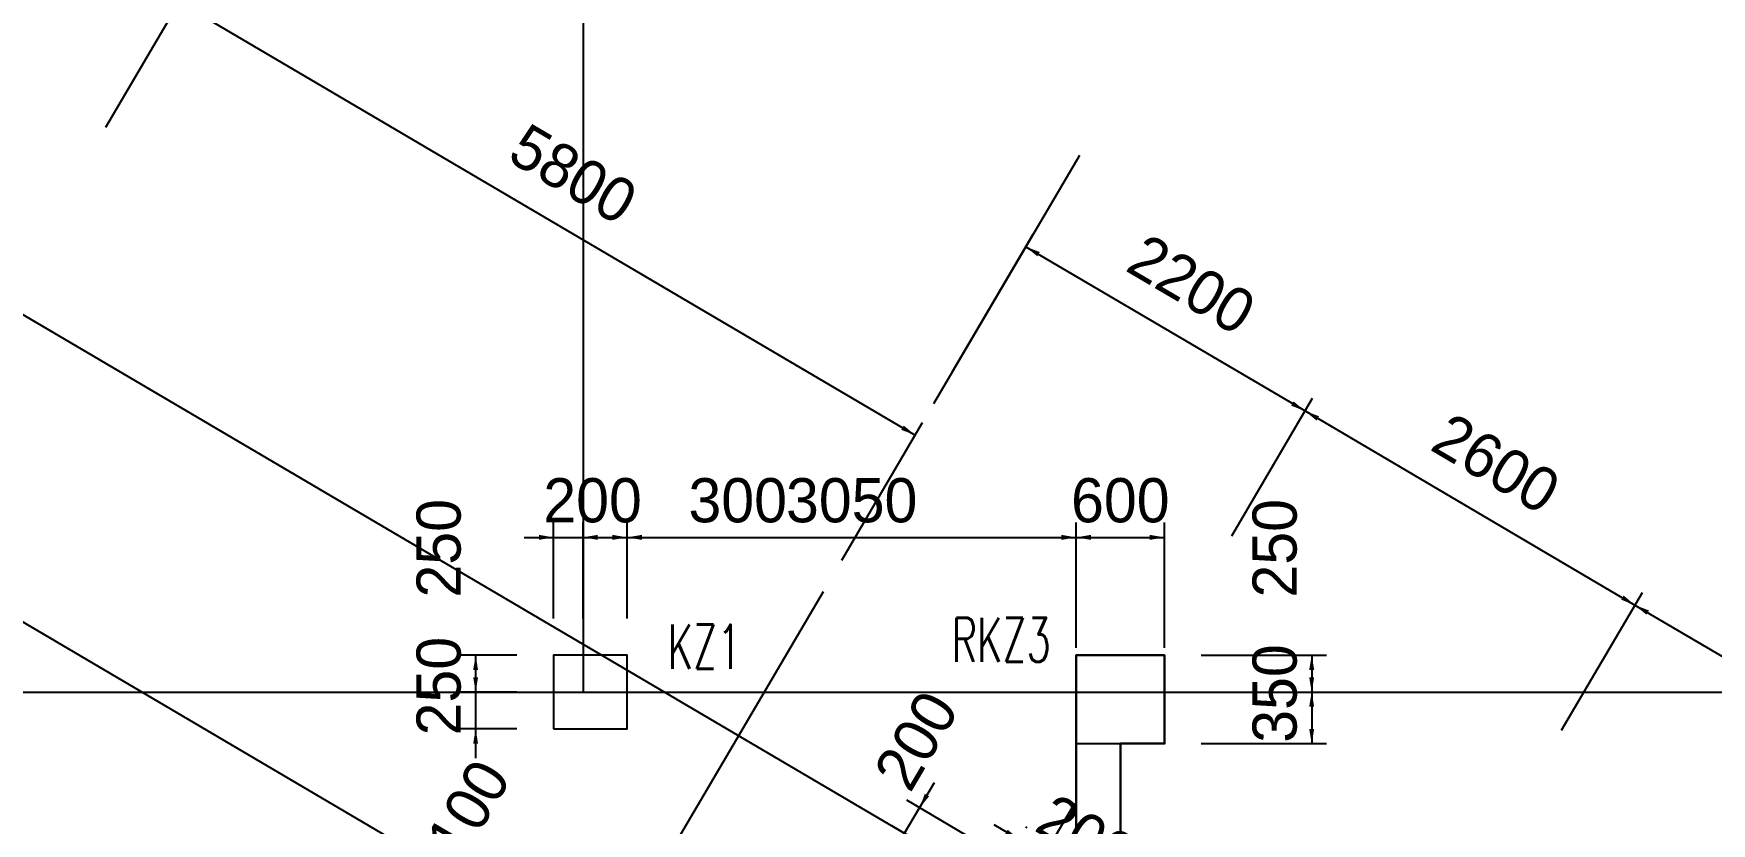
# Model space of a CAD drawing. Extents: x 387171 to 699106, y 11966 to 245688.
# Drawn here: x 595376 to 606773, y 189196 to 194558 of the extents above; entities that cross this region are included whole.
import ezdxf

# ---------------------------------------------------------------- set-up
doc = ezdxf.new("R2010")
doc.units = 0
doc.header["$LTSCALE"] = 100
doc.header["$MEASUREMENT"] = 0
for name, color, linetype in [('COLU', 7, 'Continuous'), ('DIM', 3, 'Continuous'), ('DOTE', 253, 'Continuous'), ('L-AXIS', 3, 'Continuous'), ('NUM', 7, 'Continuous'), ('小尺寸', 4, 'Continuous')]:
    doc.layers.add(name, color=color, linetype=linetype)
doc.styles.add('hztxt', font='hztxt')
doc.styles.get("Standard").update_dxf_attribs({"font": 'standard'})
doc.dimstyles.get("Standard").update_dxf_attribs({"dimtxt": 300, "dimasz": 100, "dimexe": 100, "dimexo": 250, "dimgap": 100, "dimtad": 0, "dimtoh": 1, "dimdec": 0, "dimdsep": 46, "dimcen": 0.09, "dimclrt": 7, "dimadec": 0, "dimazin": 0, "dimtfac": 1, "dimtdec": 4, "dimtofl": 0, "dimtmove": 0, "dimatfit": 3, "dimfxl": 1, "dimtolj": 1, "dimtzin": 0, "dimarcsym": 0})

# ---------------------------------------------------------------- blocks, each defined once
blk = doc.blocks.new('*D2137')
at = {"layer": 'L-AXIS', "color": 0, "linetype": 'ByBlock', "lineweight": -2}
for p, q in [((601618, 192263), (602167, 193197)), ((602117, 193111), (604013, 191996)), ((603515, 191148), (604064, 192082))]:
    blk.add_line(p, q, dxfattribs=at)
for points in [[(602117, 193111), (602211, 193075), (602194, 193046)], [(604013, 191996), (603918, 192032), (603935, 192061)]]:
    blk.add_solid(points, dxfattribs=at)
at = {"layer": 'L-AXIS', "color": 7, "linetype": 'Continuous', "lineweight": -2, "insert": (603242, 192855), "char_height": 300, "width": 780, "attachment_point": 5, "rotation": 329.5454, "style": 'hztxt'}
blk.add_mtext('2200', dxfattribs=at)
blk = doc.blocks.new('*D2443')
at = {"layer": 'L-AXIS', "color": 0, "linetype": 'ByBlock', "lineweight": -2}
for p, q in [((595866, 193924), (596416, 194858)), ((596365, 194772), (601365, 191832)), ((600866, 190984), (601415, 191918))]:
    blk.add_line(p, q, dxfattribs=at)
for points in [[(596365, 194772), (596459, 194735), (596443, 194707)], [(601365, 191832), (601270, 191868), (601287, 191897)]]:
    blk.add_solid(points, dxfattribs=at)
at = {"layer": 'L-AXIS', "color": 7, "linetype": 'Continuous', "lineweight": -2, "insert": (599042, 193604), "char_height": 300, "width": 780, "attachment_point": 5, "rotation": 329.5454, "style": 'hztxt'}
blk.add_mtext('5800', dxfattribs=at)
blk = doc.blocks.new('*D3535')
at = {"layer": 'L-AXIS', "color": 0, "linetype": 'ByBlock', "lineweight": -2}
for p, q in [((605756, 189830), (606305, 190764)), ((606254, 190678), (608151, 189563)), ((607652, 188715), (608202, 189649))]:
    blk.add_line(p, q, dxfattribs=at)
for points in [[(606254, 190678), (606349, 190642), (606332, 190613)], [(608151, 189563), (608056, 189599), (608073, 189628)]]:
    blk.add_solid(points, dxfattribs=at)
at = {"layer": 'L-AXIS', "color": 7, "linetype": 'Continuous', "lineweight": -2, "insert": (607380, 190422), "char_height": 300, "width": 780, "attachment_point": 5, "rotation": 329.5454, "style": 'hztxt'}
blk.add_mtext('2200', dxfattribs=at)
blk = doc.blocks.new('*D2599')
at = {"layer": 'L-AXIS', "color": 0, "linetype": 'ByBlock', "lineweight": -2}
for p, q in [((603515, 191148), (604064, 192082)), ((604013, 191996), (606254, 190678)), ((605756, 189830), (606305, 190764))]:
    blk.add_line(p, q, dxfattribs=at)
for points in [[(604013, 191996), (604108, 191960), (604091, 191931)], [(606254, 190678), (606160, 190715), (606177, 190743)]]:
    blk.add_solid(points, dxfattribs=at)
at = {"layer": 'L-AXIS', "color": 7, "linetype": 'Continuous', "lineweight": -2, "insert": (605311, 191639), "char_height": 300, "width": 775, "attachment_point": 5, "rotation": 329.5454, "style": 'hztxt'}
blk.add_mtext('2600', dxfattribs=at)
blk = doc.blocks.new('*D3008')
at = {"layer": '小尺寸', "color": 0, "linetype": 'ByBlock', "lineweight": -2}
for p, q in [((598221, 188615), (598474, 189047)), ((598916, 188555), (598287, 188925)), ((599037, 188367), (598236, 188839))]:
    blk.add_line(p, q, dxfattribs=at)
for points in [[(598373, 188874), (598409, 188969), (598438, 188952)], [(598322, 188788), (598286, 188693), (598257, 188710)]]:
    blk.add_solid(points, dxfattribs=at)
at = {"layer": '小尺寸', "color": 7, "linetype": 'Continuous', "lineweight": -2, "insert": (598329, 189292), "char_height": 300, "width": 476.67, "attachment_point": 5, "rotation": 59.5454, "style": 'hztxt'}
blk.add_mtext('100', dxfattribs=at)
blk = doc.blocks.new('*D3413')
at = {"layer": '小尺寸', "color": 0, "linetype": 'ByBlock', "lineweight": -2}
for p, q in [((601191, 188957), (601495, 189474)), ((601775, 189078), (601307, 189353)), ((601846, 188804), (601206, 189180))]:
    blk.add_line(p, q, dxfattribs=at)
for points in [[(601394, 189302), (601430, 189397), (601459, 189380)], [(601292, 189130), (601256, 189035), (601227, 189052)]]:
    blk.add_solid(points, dxfattribs=at)
at = {"layer": '小尺寸', "color": 7, "linetype": 'Continuous', "lineweight": -2, "insert": (601372, 189759), "char_height": 300, "width": 566.67, "attachment_point": 5, "rotation": 59.5454, "style": 'hztxt'}
blk.add_mtext('200', dxfattribs=at)
blk = doc.blocks.new('*D3895')
at = {"layer": '小尺寸', "color": 0, "linetype": 'ByBlock', "lineweight": -2}
for p, q in [((601899, 189189), (602416, 188885)), ((602117, 189166), (602122, 189174)), ((602188, 188893), (602294, 189073))]:
    blk.add_line(p, q, dxfattribs=at)
for points in [[(602071, 189088), (601977, 189124), (601993, 189153)], [(602244, 188986), (602338, 188950), (602321, 188921)]]:
    blk.add_solid(points, dxfattribs=at)
at = {"layer": '小尺寸', "color": 7, "linetype": 'Continuous', "lineweight": -2, "insert": (602527, 189110), "char_height": 300, "width": 566.67, "attachment_point": 5, "rotation": 329.5454, "style": 'hztxt'}
blk.add_mtext('200', dxfattribs=at)
blk = doc.blocks.new('*D863')
at = {"layer": 'DIM', "color": 0, "linetype": 'ByBlock', "lineweight": -2}
for p, q in [((598908, 190588), (598908, 191238)), ((599108, 190588), (599108, 191238)), ((598708, 191138), (599308, 191138))]:
    blk.add_line(p, q, dxfattribs=at)
for points in [[(598908, 191138), (598808, 191121), (598808, 191155)], [(599108, 191138), (599208, 191155), (599208, 191121)]]:
    blk.add_solid(points, dxfattribs=at)
at = {"layer": 'DIM', "color": 7, "linetype": 'Continuous', "lineweight": -2, "insert": (599173, 191388), "char_height": 300, "width": 566.67, "attachment_point": 5, "style": 'hztxt'}
blk.add_mtext('200', dxfattribs=at)
blk = doc.blocks.new('*D1413')
at = {"layer": 'DIM', "color": 0, "linetype": 'ByBlock', "lineweight": -2}
for p, q in [((599108, 190588), (599108, 191238)), ((599408, 190588), (599408, 191238)), ((599108, 191138), (599408, 191138))]:
    blk.add_line(p, q, dxfattribs=at)
for points in [[(599108, 191138), (599208, 191155), (599208, 191121)], [(599408, 191138), (599308, 191121), (599308, 191155)]]:
    blk.add_solid(points, dxfattribs=at)
at = {"layer": 'DIM', "color": 7, "linetype": 'Continuous', "lineweight": -2, "insert": (600159, 191388), "char_height": 300, "width": 566.67, "attachment_point": 5, "style": 'hztxt'}
blk.add_mtext('300', dxfattribs=at)
blk = doc.blocks.new('*D1637')
at = {"layer": 'DIM', "color": 0, "linetype": 'ByBlock', "lineweight": -2}
for p, q in [((598379, 189638), (598379, 190288)), ((598658, 190088), (598279, 190088)), ((598658, 189838), (598279, 189838))]:
    blk.add_line(p, q, dxfattribs=at)
for points in [[(598379, 190088), (598362, 190188), (598395, 190188)], [(598379, 189838), (598395, 189738), (598362, 189738)]]:
    blk.add_solid(points, dxfattribs=at)
at = {"layer": 'DIM', "color": 7, "linetype": 'Continuous', "lineweight": -2, "insert": (598129, 190128), "char_height": 300, "width": 566.67, "attachment_point": 5, "rotation": 90, "style": 'hztxt'}
blk.add_mtext('250', dxfattribs=at)
blk = doc.blocks.new('*D4028')
at = {"layer": 'DIM', "color": 0, "linetype": 'ByBlock', "lineweight": -2}
for p, q in [((598658, 190338), (598279, 190338)), ((598379, 190088), (598379, 190338)), ((598658, 190088), (598279, 190088))]:
    blk.add_line(p, q, dxfattribs=at)
for points in [[(598379, 190338), (598395, 190238), (598362, 190238)], [(598379, 190088), (598362, 190188), (598395, 190188)]]:
    blk.add_solid(points, dxfattribs=at)
at = {"layer": 'DIM', "color": 7, "linetype": 'Continuous', "lineweight": -2, "insert": (598129, 191064), "char_height": 300, "width": 566.67, "attachment_point": 5, "rotation": 90, "style": 'hztxt'}
blk.add_mtext('250', dxfattribs=at)
blk = doc.blocks.new('*D231')
at = {"layer": 'DIM', "color": 0, "linetype": 'ByBlock', "lineweight": -2}
for p, q in [((602458, 190388), (602458, 191238)), ((603058, 190388), (603058, 191238)), ((602458, 191138), (603058, 191138))]:
    blk.add_line(p, q, dxfattribs=at)
for points in [[(602458, 191138), (602558, 191155), (602558, 191121)], [(603058, 191138), (602958, 191121), (602958, 191155)]]:
    blk.add_solid(points, dxfattribs=at)
at = {"layer": 'DIM', "color": 7, "linetype": 'Continuous', "lineweight": -2, "insert": (602758, 191388), "char_height": 300, "width": 556.67, "attachment_point": 5, "style": 'hztxt'}
blk.add_mtext('600', dxfattribs=at)
blk = doc.blocks.new('*D189')
at = {"layer": 'DIM', "color": 0, "linetype": 'ByBlock', "lineweight": -2}
for p, q in [((603308, 190338), (604158, 190338)), ((604058, 190338), (604058, 190088)), ((603308, 190088), (604158, 190088))]:
    blk.add_line(p, q, dxfattribs=at)
for points in [[(604058, 190338), (604075, 190238), (604041, 190238)], [(604058, 190088), (604041, 190188), (604075, 190188)]]:
    blk.add_solid(points, dxfattribs=at)
at = {"layer": 'DIM', "color": 7, "linetype": 'Continuous', "lineweight": -2, "insert": (603808, 191064), "char_height": 300, "width": 566.67, "attachment_point": 5, "rotation": 90, "style": 'hztxt'}
blk.add_mtext('250', dxfattribs=at)
blk = doc.blocks.new('*D426')
at = {"layer": 'DIM', "color": 0, "linetype": 'ByBlock', "lineweight": -2}
for p, q in [((603308, 190088), (604158, 190088)), ((604058, 190088), (604058, 189738)), ((603308, 189738), (604158, 189738))]:
    blk.add_line(p, q, dxfattribs=at)
for points in [[(604058, 190088), (604075, 189988), (604041, 189988)], [(604058, 189738), (604041, 189838), (604075, 189838)]]:
    blk.add_solid(points, dxfattribs=at)
at = {"layer": 'DIM', "color": 7, "linetype": 'Continuous', "lineweight": -2, "insert": (603808, 190078), "char_height": 300, "width": 566.67, "attachment_point": 5, "rotation": 90, "style": 'hztxt'}
blk.add_mtext('350', dxfattribs=at)
blk = doc.blocks.new('*D569')
at = {"layer": 'DIM', "color": 0, "linetype": 'ByBlock', "lineweight": -2}
for p, q in [((599408, 190977), (599408, 191238)), ((602458, 190977), (602458, 191238)), ((599408, 191138), (602458, 191138))]:
    blk.add_line(p, q, dxfattribs=at)
for points in [[(599408, 191138), (599508, 191155), (599508, 191121)], [(602458, 191138), (602358, 191121), (602358, 191155)]]:
    blk.add_solid(points, dxfattribs=at)
at = {"layer": 'DIM', "color": 7, "linetype": 'Continuous', "lineweight": -2, "insert": (600933, 191388), "char_height": 300, "width": 780, "attachment_point": 5, "style": 'hztxt'}
blk.add_mtext('3050', dxfattribs=at)

msp = doc.modelspace()

# ---------------------------------------------------------------- linework, layer by layer
at = {"color": 3, "lineweight": 30}
msp.add_lwpolyline([(602458.1, 188676.2), (602458.1, 190337.9), (603058.1, 190337.9), (603058.1, 189737.9), (602758.1, 189737.9), (602758.1, 188499.8), (602458.1, 188676.2)], dxfattribs=at)
at = {"layer": 'COLU'}
for points in [[(598908.1, 189837.9), (599408.1, 189837.9), (599408.1, 190337.9), (598908.1, 190337.9)], [(602458.1, 189737.9), (603058.1, 189737.9), (603058.1, 190337.9), (602458.1, 190337.9)]]:
    msp.add_lwpolyline(points, close=True, dxfattribs=at)
at = {"layer": 'DOTE'}
for p, q in [((599108.1, 238913.1), (599108.1, 190087.9)), ((591333.7, 194985.1), (636237, 168582.9)), ((590421.3, 193433.4), (605287.1, 184692.6)), ((600739.3, 190768.5), (596515.9, 183585.7)), ((534043.3, 190087.9), (664518.6, 190087.9)), ((602445.9, 189330.6), (599628.8, 184539.5))]:
    msp.add_line(p, q, dxfattribs=at)
at = {"layer": 'L-AXIS'}
msp.add_line((601491.3, 192047.6), (602482, 193732.4), dxfattribs=at)

# ---------------------------------------------------------------- texts
at = {"layer": 'NUM', "color": 150, "width": 0.7}
msp.add_text('RKZ3', height=300, dxfattribs=at).set_placement((601612.6, 190292.7))
at = {"layer": 'NUM', "color": 200, "width": 0.7}
msp.add_text('KZ1', height=300, dxfattribs=at).set_placement((599683.5, 190246.3))

# ---------------------------------------------------------------- dimensions: what is measured, and where the dimension line sits
at = {"layer": 'DIM', "color": 200}
for p1, p2, distance, picture, middle in [((598908.1, 190337.9), (599108.1, 190337.9), 800, '*D863', (598690, 191387.9)), ((599108.1, 190337.9), (599408.1, 190337.9), 800, '*D1413', (599626.1, 191387.9)), ((598908.1, 190087.9), (598908.1, 190337.9), 529.5, '*D4028', (598128.5, 190556)), ((598908.1, 189837.9), (598908.1, 190087.9), 529.5, '*D1637', (598128.5, 189619.9))]:
    dim = msp.add_aligned_dim(p1=p1, p2=p2, distance=distance, dimstyle='Standard', dxfattribs=at)
    dim.commit()
    dim.dimension.update_dxf_attribs({"geometry": picture, "text_midpoint": middle})
for base, p1, p2, picture, middle in [((602458.1, 191137.9), (599408.1, 190726.7), (602458.1, 190726.7), '*D569', (600933.1, 191387.9)), ((603058.1, 191137.9), (602458.1, 190137.9), (603058.1, 190137.9), '*D231', (602758.1, 191387.9))]:
    dim = msp.add_linear_dim(base=base, p1=p1, p2=p2, dimstyle='Standard', dxfattribs=at)
    dim.commit()
    dim.dimension.update_dxf_attribs({"geometry": picture, "text_midpoint": middle})
for base, p1, p2, picture, middle in [((604058.1, 190087.9), (603058.1, 190337.9), (603058.1, 190087.9), '*D189', (603808.1, 190556)), ((604058.1, 189737.9), (603058.1, 190087.9), (603058.1, 189737.9), '*D426', (603808.1, 189519.9))]:
    dim = msp.add_linear_dim(base=base, p1=p1, p2=p2, angle=270, dimstyle='Standard', dxfattribs=at)
    dim.commit()
    dim.dimension.update_dxf_attribs({"geometry": picture, "text_midpoint": middle})
at = {"layer": 'L-AXIS'}
for base, p1, p2, picture, middle in [((601364.6, 191832.1), (595739.5, 193708.3), (600739.3, 190768.5), '*D2443', (599042.1, 193603.7)), ((604013.1, 191996), (601491.3, 192047.6), (603387.8, 190932.5), '*D2137', (603242.3, 192855.3)), ((606254.4, 190678.2), (603387.8, 190932.5), (605629.1, 189614.7), '*D2599', (605311.2, 191638.8)), ((608150.9, 189563.1), (605629.1, 189614.7), (607525.5, 188499.6), '*D3535', (607380.1, 190422.4))]:
    dim = msp.add_linear_dim(base=base, p1=p1, p2=p2, angle=329.54537, dimstyle='Standard', dxfattribs=at)
    dim.commit()
    dim.dimension.update_dxf_attribs({"geometry": picture, "text_midpoint": middle})
at = {"layer": '小尺寸'}
for base, p1, p2, angle, picture, middle in [((601393.6, 189302.1), (602061.7, 188677.2), (601990.7, 188951), 59.54537, '*D3413', (601127.4, 189342.6)), ((598372.9, 188874.1), (599252.9, 188240.6), (599131.2, 188428.2), 59.54537, '*D3008', (598132, 188957.7)), ((602243.6, 188986.4), (601990.7, 188951), (602061.7, 188677.2), 329.54537, '*D3895', (602110, 189355))]:
    dim = msp.add_linear_dim(base=base, p1=p1, p2=p2, angle=angle, dimstyle='Standard', dxfattribs=at)
    dim.commit()
    dim.dimension.update_dxf_attribs({"geometry": picture, "text_midpoint": middle})

doc.saveas('drawing.dxf')
